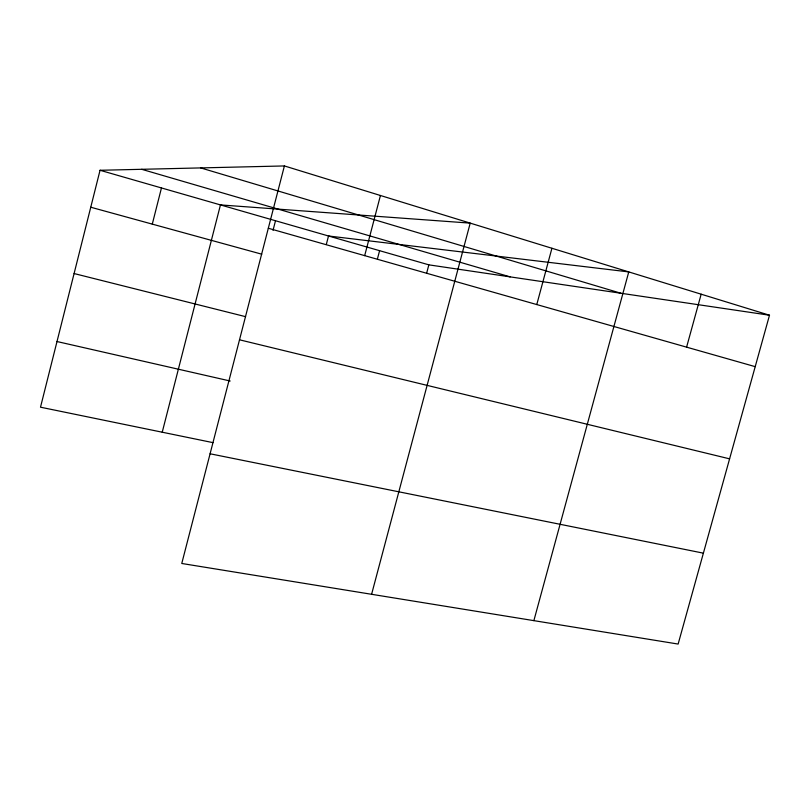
<?xml version="1.0" encoding="UTF-8"?>
<svg xmlns="http://www.w3.org/2000/svg" width="810" height="810" viewBox="0 0 810 810"><rect width="100%" height="100%" fill="white"/><g stroke="black" fill="none" stroke-linecap="round" stroke-linejoin="round"><path stroke-width="1.21" d="M284.401 165.939L181.764 563.476L678.132 644.061L769.5 315.222L284.401 165.939L100.045 170.282L40.5 407.197L212.959 442.635M152.29 224.127L161.463 187.95M162.233 432.206L220.452 204.92L470.215 223.125L371.598 594.297M273.031 230.334L275.501 220.745M326.298 244.519L328.516 235.994L628.762 271.917L533.871 620.642M364.682 255.636L380.437 195.494M377.399 259.048L379.596 250.685M426.597 273.365L428.854 264.85L769.5 315.222M536.777 304.56L551.924 248.265M686.596 347.146L701.166 294.192M210.084 453.782L703.384 553.159M57.004 341.536L230.182 381.014M239.517 339.805L729.597 458.845M74.095 273.547L245.602 316.669M90.76 207.228L261.731 254.178M268.312 228.248L755.214 366.657M100.045 170.282L428.854 264.85M141.689 169.3L510.168 276.878M200.708 167.913L620.905 293.25"/></g></svg>
